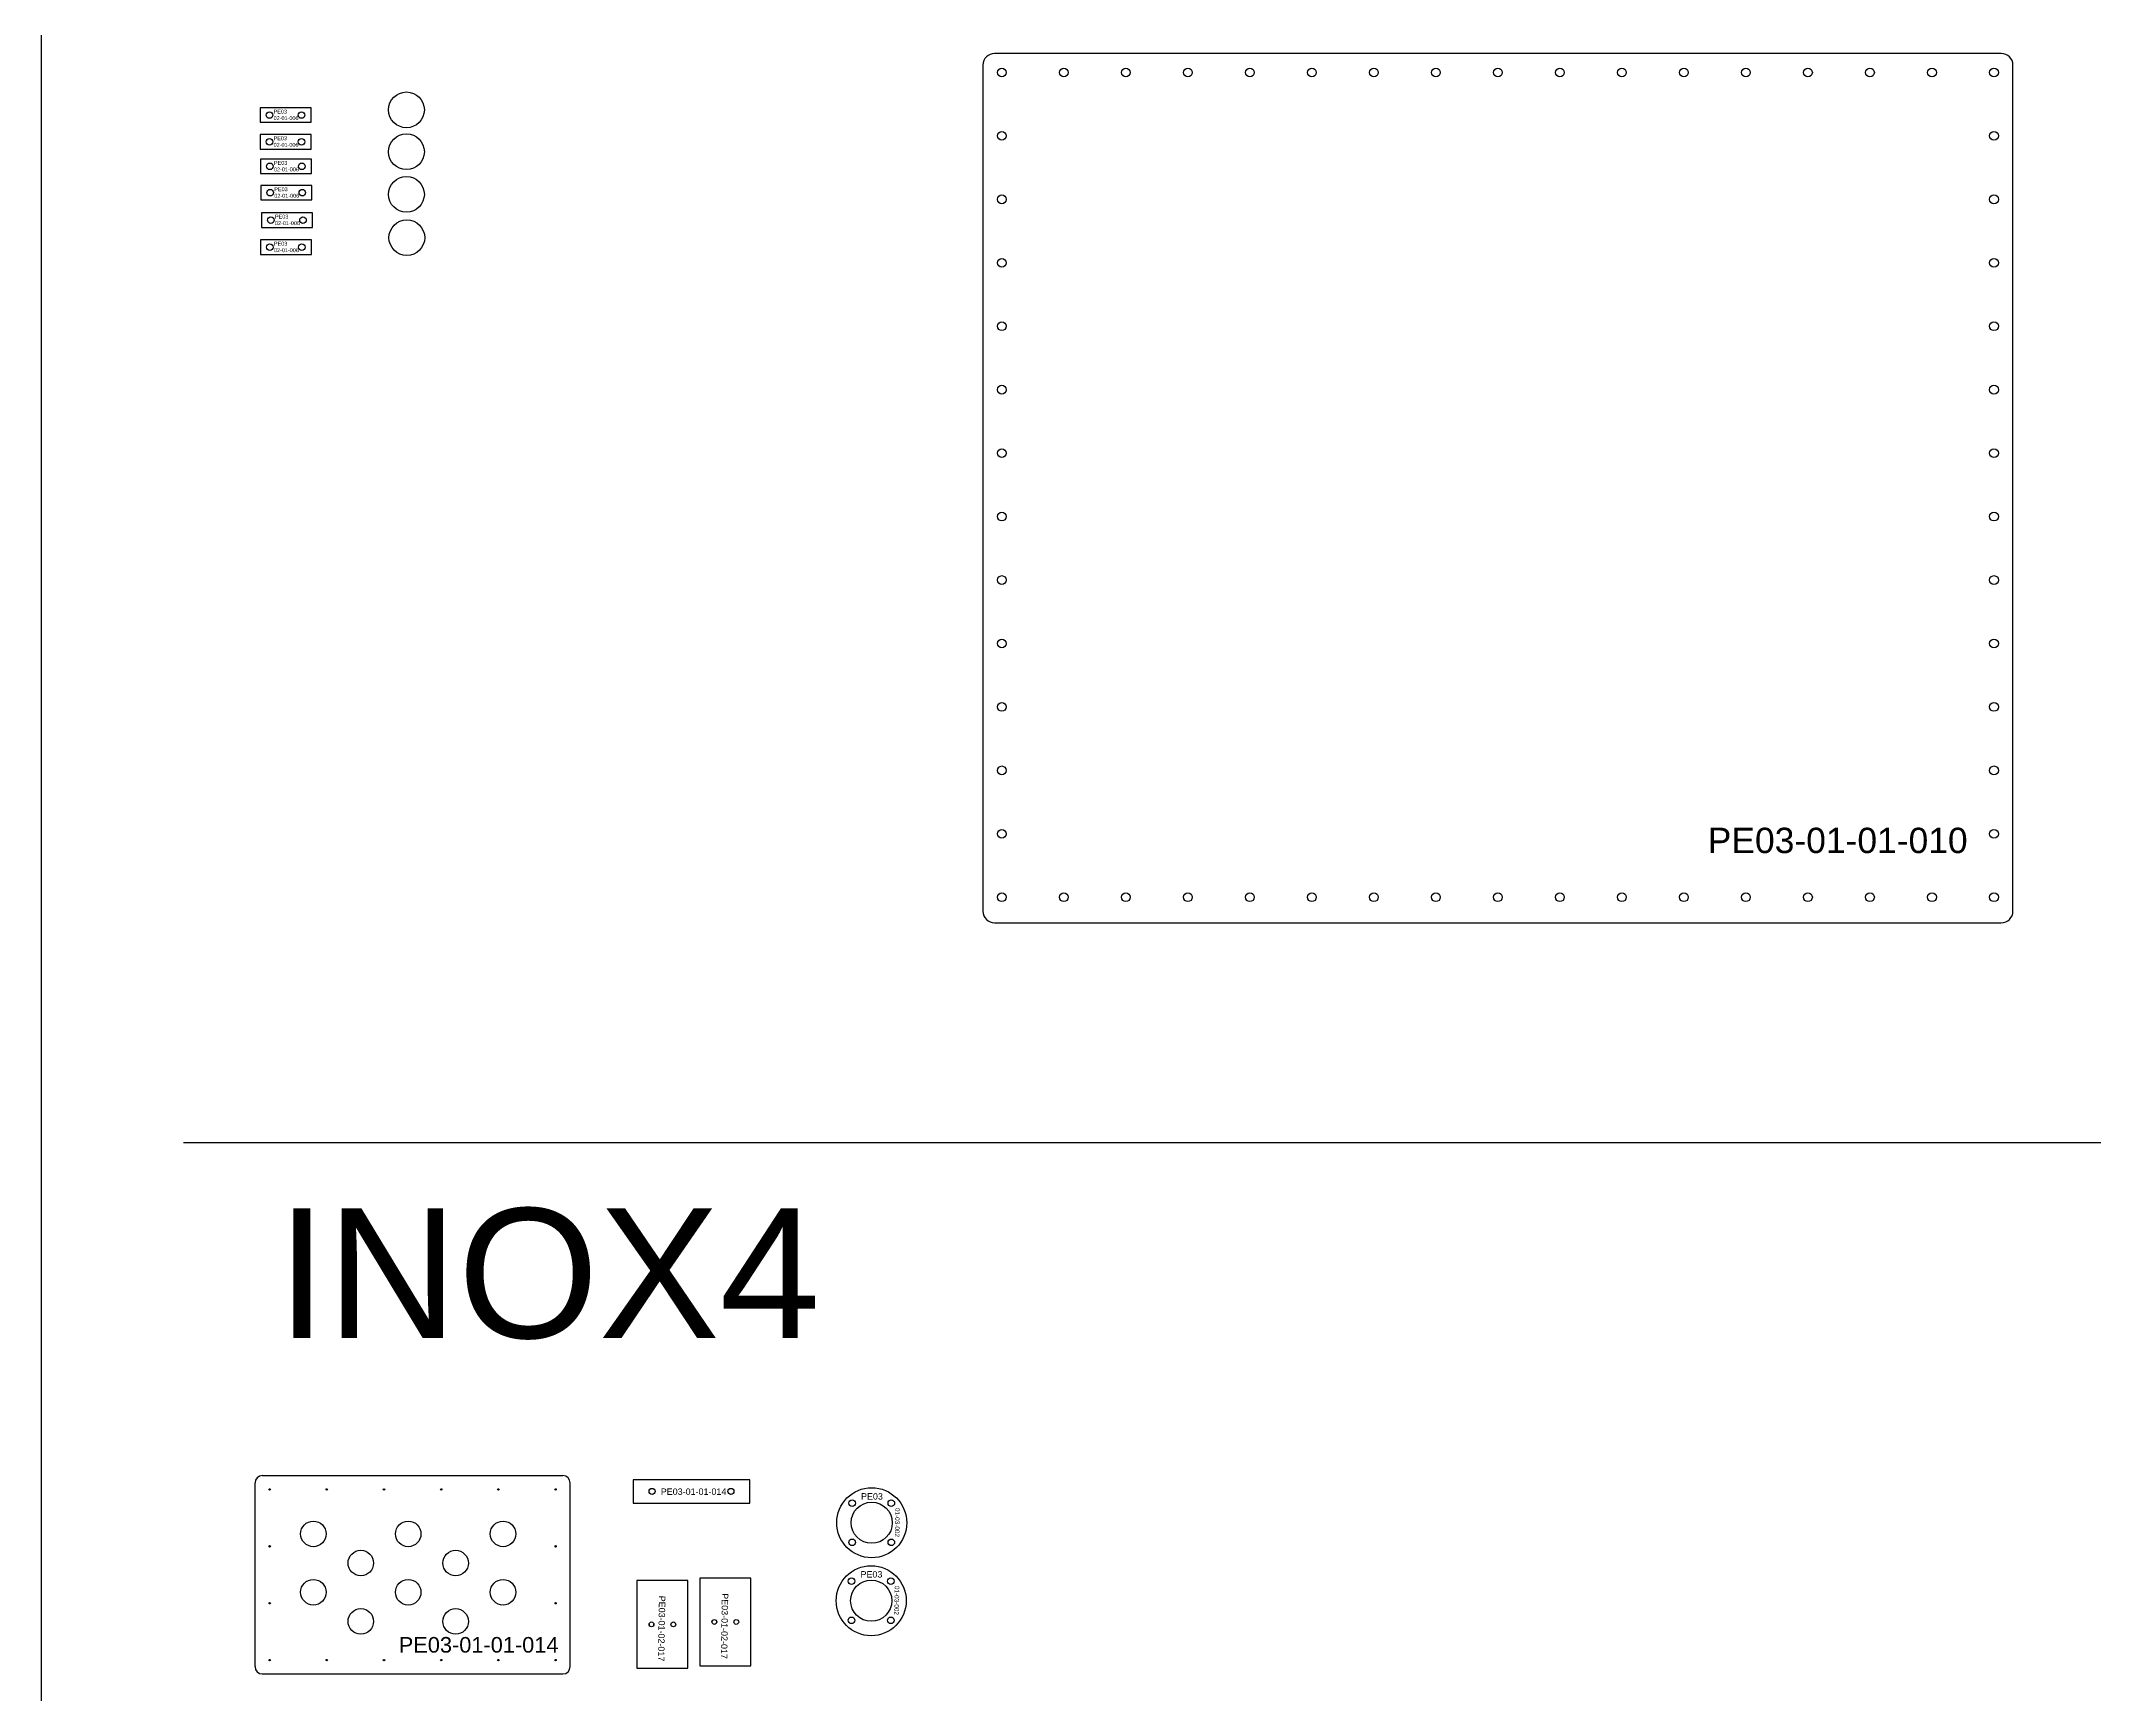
# Model space of a CAD drawing. Header units: millimetres. Extents: x 977 to 12288, y -94 to 5752.
# Drawn here: x 6738 to 8145, y 3205 to 4338 of the extents above; entities that cross this region are included whole.
import ezdxf

# ---------------------------------------------------------------- set-up
doc = ezdxf.new("R2010")
doc.units = ezdxf.units.MM
doc.layers.add('IGES$LEVEL$17', color=179, linetype='Continuous')
doc.styles.get("Standard").update_dxf_attribs({"font": 'arial.ttf'})

msp = doc.modelspace()

# ---------------------------------------------------------------- linework, layer by layer
at = {"color": 7, "linetype": 'Continuous', "lineweight": 25}
for p, q in [((7383.25155081, 4321.96860651), (7383.25155081, 3741.96860651)), ((8081.25155081, 4329.96860651), (7391.25155081, 4329.96860651)), ((8089.25155081, 3741.96860651), (8089.25155081, 4321.96860651)), ((6887.74602815, 4292.77769655), (6887.74602815, 4282.77769655)), ((6922.74602815, 4292.77769655), (6887.74602815, 4292.77769655)), ((6887.74602815, 4282.77769655), (6922.74602815, 4282.77769655)), ((6922.74602815, 4282.77769655), (6922.74602815, 4292.77769655)), ((6887.74602815, 4274.47525479), (6887.74602815, 4264.47525479)), ((6922.74602815, 4274.47525479), (6887.74602815, 4274.47525479)), ((6922.74602815, 4264.47525479), (6922.74602815, 4274.47525479)), ((6887.74602815, 4264.47525479), (6922.74602815, 4264.47525479)), ((6887.98697636, 4257.61775947), (6887.98697636, 4247.61775947)), ((6922.98697636, 4257.61775947), (6887.98697636, 4257.61775947)), ((6922.98697636, 4247.61775947), (6922.98697636, 4257.61775947)), ((6887.98697636, 4247.61775947), (6922.98697636, 4247.61775947)), ((6888.22795406, 4239.55615139), (6888.22795406, 4229.55615139)), ((6923.22795406, 4239.55615139), (6888.22795406, 4239.55615139)), ((6923.22795406, 4229.55615139), (6923.22795406, 4239.55615139)), ((6888.22795406, 4229.55615139), (6923.22795406, 4229.55615139)), ((6888.70985048, 4220.772084), (6888.70985048, 4210.772084)), ((6923.70985048, 4220.772084), (6888.70985048, 4220.772084)), ((6888.70985048, 4210.772084), (6923.70985048, 4210.772084)), ((6923.70985048, 4210.772084), (6923.70985048, 4220.772084)), ((6887.98697636, 4202.22882246), (6887.98697636, 4192.22882246)), ((6922.98697636, 4202.22882246), (6887.98697636, 4202.22882246)), ((6922.98697636, 4192.22882246), (6922.98697636, 4202.22882246)), ((6887.98697636, 4192.22882246), (6922.98697636, 4192.22882246)), ((7391.25155081, 3733.96860651), (8081.25155081, 3733.96860651)), ((6889.33883396, 3354.98808552), (7095.33883396, 3354.98808552)), ((7143.50820112, 3352.11735603), (7143.50820112, 3336.11735603)), ((7223.50820112, 3352.11735603), (7143.50820112, 3352.11735603)), ((7223.50820112, 3336.11735603), (7223.50820112, 3352.11735603)), ((6884.33883396, 3223.98808552), (6884.33883396, 3349.98808552)), ((7100.33883396, 3223.98808552), (7100.33883396, 3349.98808552)), ((7143.50820112, 3336.11735603), (7223.50820112, 3336.11735603)), ((7146.05873038, 3282.94901719), (7146.05873038, 3222.94901719)), ((7181.05873038, 3282.94901719), (7146.05873038, 3282.94901719)), ((7181.05873038, 3222.94901719), (7181.05873038, 3282.94901719)), ((7189.18671951, 3284.62838566), (7189.18671951, 3224.62838566)), ((7224.18671951, 3284.62838566), (7189.18671951, 3284.62838566)), ((7224.18671951, 3224.62838566), (7224.18671951, 3284.62838566)), ((7189.18671951, 3224.62838566), (7224.18671951, 3224.62838566)), ((6889.33883396, 3218.98808552), (7095.33883396, 3218.98808552)), ((7146.05873038, 3222.94901719), (7181.05873038, 3222.94901719))]:
    msp.add_line(p, q, dxfattribs=at)
for points in [[(6737.68794618, 5650.1499917), (6737.68794618, 950.21648358)], [(6835.20999809, 3583.36979072), (10104.72083503, 3583.36979072)]]:
    msp.add_lwpolyline(points)
for centre, radius in [((7396.25155081, 4316.96860651), 3), ((7438.75155081, 4316.96860651), 3), ((7481.25155081, 4316.96860651), 3), ((7523.75155081, 4316.96860651), 3), ((7566.25155081, 4316.96860651), 3), ((7608.75155081, 4316.96860651), 3), ((7651.25155081, 4316.96860651), 3), ((7693.75155081, 4316.96860651), 3), ((7736.25155081, 4316.96860651), 3), ((7778.75155081, 4316.96860651), 3), ((7821.25155081, 4316.96860651), 3), ((7863.75155081, 4316.96860651), 3), ((7906.25155081, 4316.96860651), 3), ((7948.75155081, 4316.96860651), 3), ((7991.25155081, 4316.96860651), 3), ((8033.75155081, 4316.96860651), 3), ((8076.25155081, 4316.96860651), 3), ((6988.13267452, 4291.32384668), 12.25), ((6894.24602815, 4287.77769655), 2.25), ((6916.24602815, 4287.77769655), 2.25), ((6894.24602815, 4269.47525479), 2.25), ((6916.24602815, 4269.47525479), 2.25), ((6988.13267452, 4262.60812833), 12.25), ((7396.25155081, 4273.46860651), 3), ((8076.25155081, 4273.46860651), 3), ((6894.48697636, 4252.61775947), 2.25), ((6916.48697636, 4252.61775947), 2.25), ((6988.13267452, 4233.39730911), 12.25), ((6894.72795406, 4234.55615139), 2.25), ((6916.72795406, 4234.55615139), 2.25), ((7396.25155081, 4229.96860651), 3), ((8076.25155081, 4229.96860651), 3), ((6895.20985048, 4215.772084), 2.25), ((6917.20985048, 4215.772084), 2.25), ((6988.38034427, 4203.6913561), 12.25), ((6894.48697636, 4197.22882246), 2.25), ((6916.48697636, 4197.22882246), 2.25), ((7396.25155081, 4186.46860651), 3), ((8076.25155081, 4186.46860651), 3), ((7396.25155081, 4142.96860651), 3), ((8076.25155081, 4142.96860651), 3), ((7396.25155081, 4099.46860651), 3), ((8076.25155081, 4099.46860651), 3), ((7396.25155081, 4055.96860651), 3), ((8076.25155081, 4055.96860651), 3), ((7396.25155081, 4012.46860651), 3), ((8076.25155081, 4012.46860651), 3), ((7396.25155081, 3968.96860651), 3), ((8076.25155081, 3968.96860651), 3), ((7396.25155081, 3925.46860651), 3), ((8076.25155081, 3925.46860651), 3), ((7396.25155081, 3881.96860651), 3), ((8076.25155081, 3881.96860651), 3), ((7396.25155081, 3838.46860651), 3), ((8076.25155081, 3838.46860651), 3), ((7396.25155081, 3794.96860651), 3), ((8076.25155081, 3794.96860651), 3), ((7396.25155081, 3751.46860651), 3), ((7438.75155081, 3751.46860651), 3), ((7481.25155081, 3751.46860651), 3), ((7523.75155081, 3751.46860651), 3), ((7566.25155081, 3751.46860651), 3), ((7608.75155081, 3751.46860651), 3), ((7651.25155081, 3751.46860651), 3), ((7693.75155081, 3751.46860651), 3), ((7736.25155081, 3751.46860651), 3), ((7778.75155081, 3751.46860651), 3), ((7821.25155081, 3751.46860651), 3), ((7863.75155081, 3751.46860651), 3), ((7906.25155081, 3751.46860651), 3), ((7948.75155081, 3751.46860651), 3), ((7991.25155081, 3751.46860651), 3), ((8033.75155081, 3751.46860651), 3), ((8076.25155081, 3751.46860651), 3), ((6894.33883396, 3345.48808552), 0.5), ((6933.53883396, 3345.48808552), 0.5), ((6972.73883396, 3345.48808552), 0.5), ((7011.93883396, 3345.48808552), 0.5), ((7051.13883396, 3345.48808552), 0.5), ((7090.33883396, 3345.48808552), 0.5), ((7156.50820112, 3344.11735603), 2.1), ((7210.50820112, 3344.11735603), 2.1), ((7307.0267115, 3322.6410429), 24), ((7293.59168266, 3336.07607174), 2.25), ((7307.0267115, 3322.6410429), 14.1), ((7320.46174034, 3336.07607174), 2.25), ((6924.33883396, 3314.98808552), 8.75), ((6989.33883396, 3314.98808552), 8.75), ((7054.33883396, 3314.98808552), 8.75), ((7293.59168266, 3309.20601406), 2.25), ((7320.46174034, 3309.20601406), 2.25), ((6894.33883396, 3306.48808552), 0.5), ((6956.83883396, 3294.98808552), 8.75), ((7021.83883396, 3294.98808552), 8.75), ((7090.33883396, 3306.48808552), 0.5), ((6924.33883396, 3274.98808552), 8.75), ((6989.33883396, 3274.98808552), 8.75), ((7054.33883396, 3274.98808552), 8.75), ((7306.67011169, 3269.18077811), 24), ((7293.23508285, 3282.61580695), 2.25), ((7306.67011169, 3269.18077811), 14.1), ((7320.10514053, 3282.61580695), 2.25), ((6894.33883396, 3267.48808552), 0.5), ((7090.33883396, 3267.48808552), 0.5), ((6956.83883396, 3254.98808552), 8.75), ((7021.83883396, 3254.98808552), 8.75), ((7156.05873038, 3252.94901719), 1.65), ((7171.05873038, 3252.94901719), 1.65), ((7199.18671951, 3254.62838566), 1.65), ((7214.18671951, 3254.62838566), 1.65), ((7293.23508285, 3255.74574927), 2.25), ((7320.10514053, 3255.74574927), 2.25), ((6894.33883396, 3228.48808552), 0.5), ((6933.53883396, 3228.48808552), 0.5), ((6972.73883396, 3228.48808552), 0.5), ((7011.93883396, 3228.48808552), 0.5), ((7051.13883396, 3228.48808552), 0.5), ((7090.33883396, 3228.48808552), 0.5)]:
    msp.add_circle(centre, radius, dxfattribs=at)
for centre, radius, start, end in [((7391.25155081, 4321.96860651), 8, 90, 180), ((8081.25155081, 4321.96860651), 8, 0, 90), ((7391.25155081, 3741.96860651), 8, 180, 270), ((8081.25155081, 3741.96860651), 8, 270, 0), ((6889.33883396, 3349.98808552), 5, 90, 180), ((7095.33883396, 3349.98808552), 5, 0, 90), ((6889.33883396, 3223.98808552), 5, 180, 270), ((7095.33883396, 3223.98808552), 5, 270, 0)]:
    msp.add_arc(centre, radius, start, end, dxfattribs=at)
at = {"layer": 'IGES$LEVEL$17'}
for p in [(7154.40873038, 3252.94901719), (7157.70873038, 3252.94901719), (7197.53671951, 3254.62838566), (7200.83671951, 3254.62838566)]:
    msp.add_point(p, dxfattribs=at)

# ---------------------------------------------------------------- texts
at = {"color": 4, "attachment_point": 1}
for s, width, gutter_width, insert, char_height in [('PE03\\P02-01-006', 254.426940513, 13.40446985, (6897.06935819, 4291.45858522), 2.680893969), ('PE03\\P02-01-006', 254.426940513, 13.40446985, (6897.06935819, 4273.15614346), 2.680893969), ('PE03\\P02-01-006', 254.426940513, 13.40446985, (6897.3103064, 4256.29864814), 2.680893969), ('PE03\\P02-01-006', 254.426940513, 13.40446985, (6897.5512841, 4238.23704006), 2.680893969), ('PE03\\P02-01-006', 254.426940513, 13.40446985, (6898.03318052, 4219.45297267), 2.680893969), ('PE03\\P02-01-006', 254.426940513, 13.40446985, (6897.3103064, 4200.90971113), 2.680893969), ('PE03-01-01-010', 1649.4915867685, 86.90337664, (7880.05153963, 3799.14781137), 17.3806753275), ('PE03-01-01-014', 416.3707261457, 21.93646959, (7162.4462761, 3346.14618174), 4.3872939184), ('PE03', 416.3707261457, 21.93646959, (7299.68770939, 3342.92036671), 4.387293918), ('PE03', 416.3707261457, 21.93646959, (7299.33110958, 3289.46010191), 4.387293918), ('PE03-01-01-014', 1013.4916682372, 53.39575471, (6982.86765578, 3244.28886028), 10.679150942)]:
    msp.add_mtext_dynamic_manual_height_columns(s, width=width, gutter_width=gutter_width, heights=[0], dxfattribs=dict(at, insert=insert, char_height=char_height))
at = {"insert": (6899.12197501, 3538.17924769), "char_height": 88.915763345, "attachment_point": 1}
msp.add_mtext_dynamic_manual_height_columns('INOX4', width=7188.4142424122, gutter_width=444.57881673, heights=[0], dxfattribs=at)
at = {"color": 4, "attachment_point": 1}
for s, width, gutter_width, insert, char_height, rotation in [('01-03-002', 296.5206700565, 15.62217575, (7326.28802553, 3332.76344572), 3.12443515, 269.1706122459), ('PE03-01-02-017', 416.3707261457, 21.93646959, (7165.5870975, 3272.55292503), 4.3872939184, 269.106514674), ('PE03-01-02-017', 416.3707261457, 21.93646959, (7208.71508663, 3274.2322935), 4.3872939184, 269.106514674), ('01-03-002', 296.5206700565, 15.62217575, (7325.93142573, 3279.30318092), 3.12443515, 269.1706122459)]:
    msp.add_mtext_dynamic_manual_height_columns(s, width=width, gutter_width=gutter_width, heights=[0], dxfattribs=dict(at, insert=insert, char_height=char_height, rotation=rotation))

doc.saveas('drawing.dxf')
